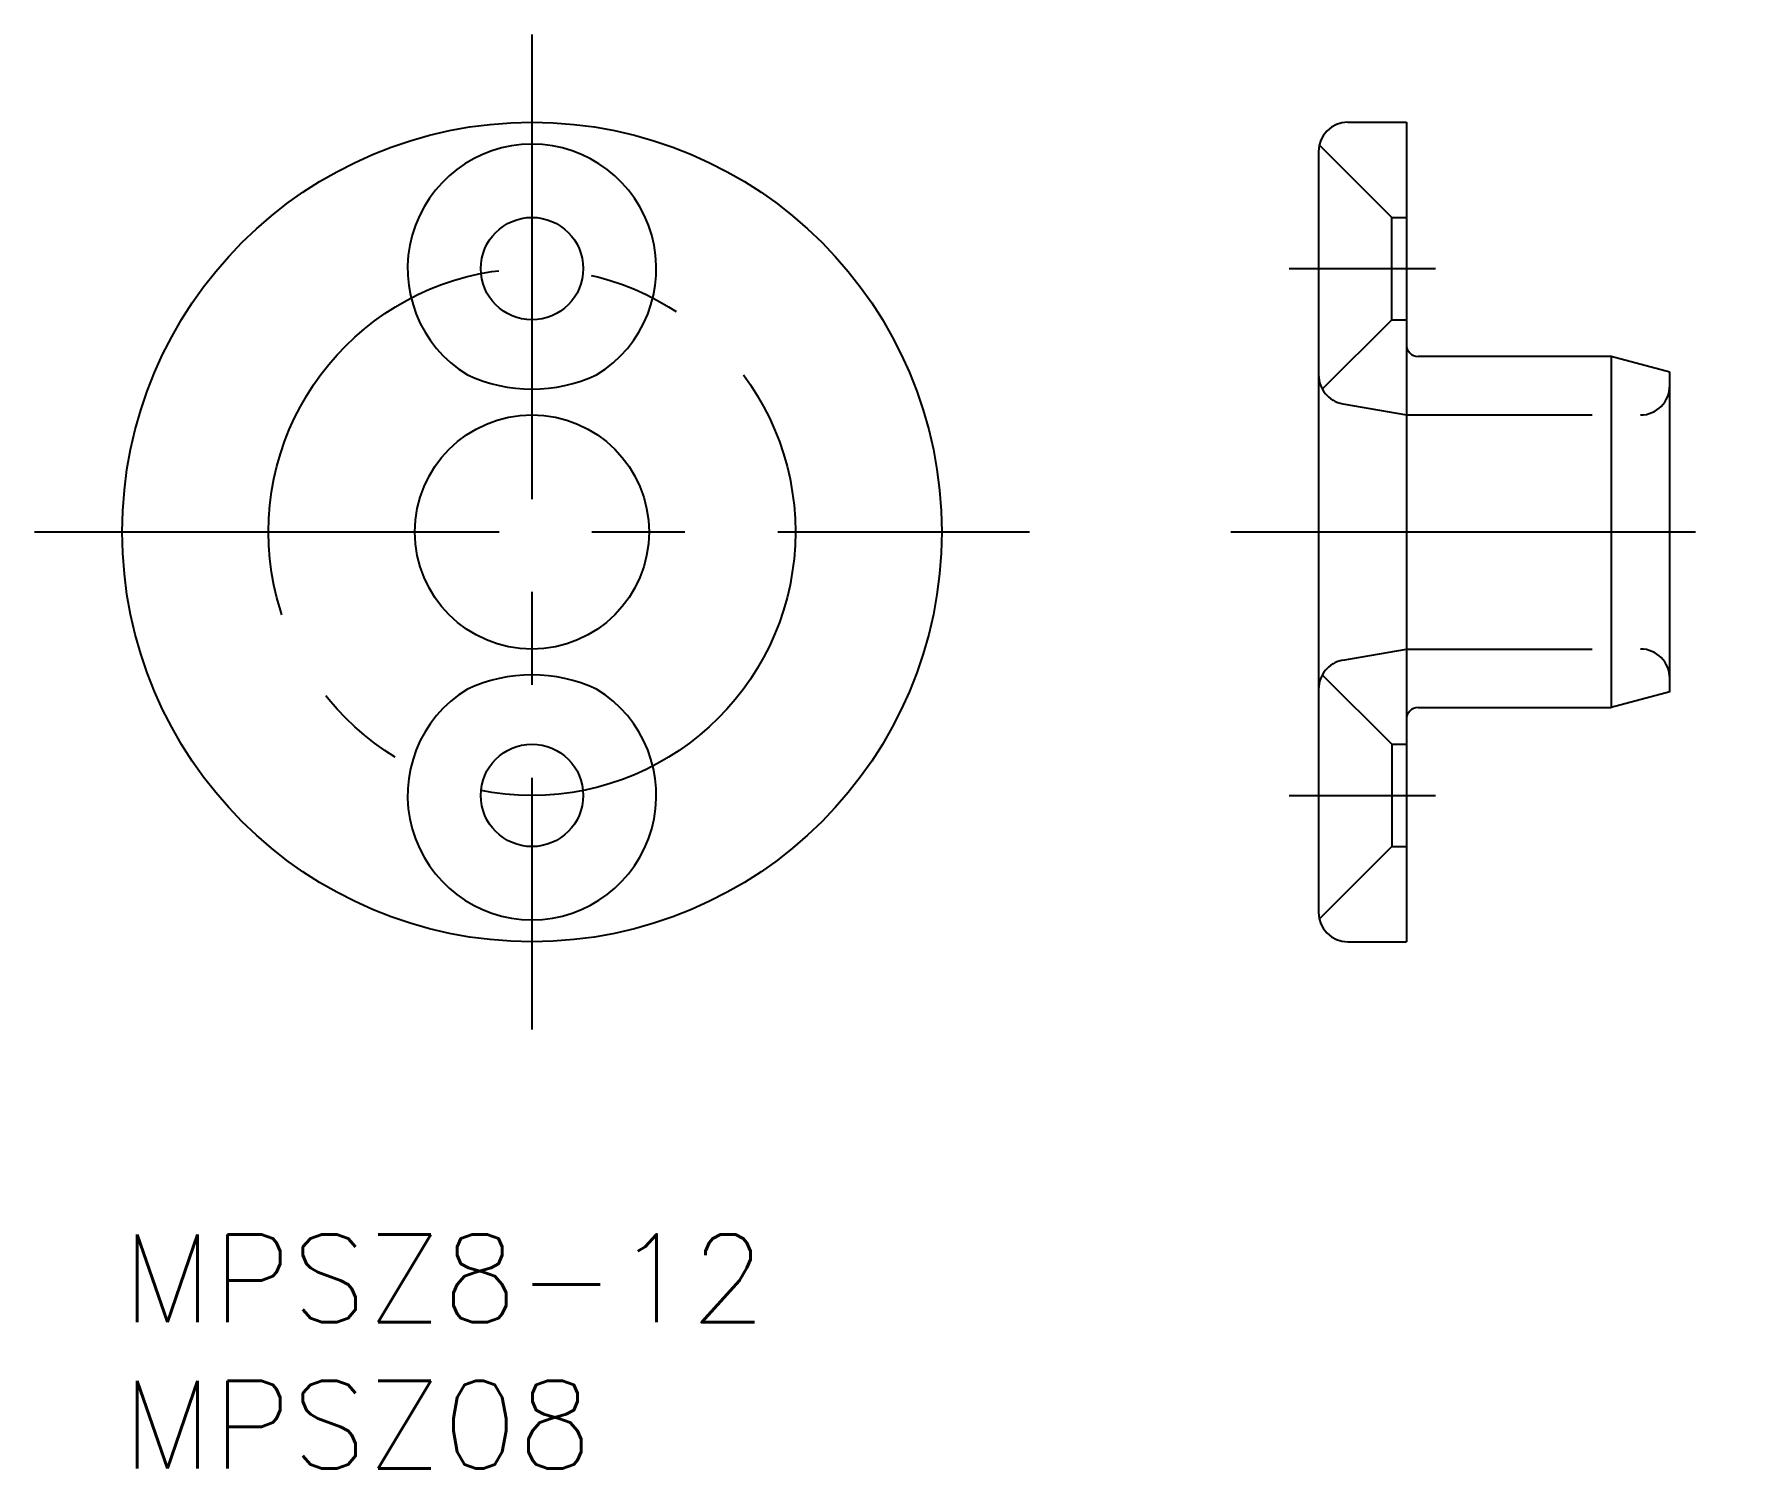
# Model space of a CAD drawing. Extents: x -3 to 55.9, y -8 to 41.
import ezdxf

# ---------------------------------------------------------------- set-up
doc = ezdxf.new("R2010")
doc.units = 0
doc.header["$LTSCALE"] = 0.5
doc.linetypes.add('CENTER', pattern=[50.8, 31.75, -6.35, 6.35, -6.35])
doc.linetypes.add('DASHED', pattern=[19.05, 12.7, -6.35])
for name, color, linetype in [('MSM_CENTER', 1, 'CENTER'), ('MSM_CONTINUOUS', 7, 'CONTINUOUS'), ('MSM_DASHED', 4, 'DASHED'), ('MSM_PART_NUMBER', 7, 'CONTINUOUS')]:
    doc.layers.add(name, color=color, linetype=linetype)
doc.styles.get("Standard").update_dxf_attribs({"font": 'txt.shx', "height": 3, "bigfont": 'bigfont.shx'})

# ---------------------------------------------------------------- blocks, each defined once
blk = doc.blocks.new('*U3')
at = {"layer": 'MSM_PART_NUMBER'}
blk.add_text('MPSZ8-12', height=3, dxfattribs=at).set_placement((0, -3))
blk = doc.blocks.new('*U4')
at = {"layer": 'MSM_PART_NUMBER'}
blk.add_text('MPSZ08', height=3, dxfattribs=at).set_placement((0, -8))

msp = doc.modelspace()

# ---------------------------------------------------------------- linework, layer by layer
at = {"layer": 'MSM_CENTER'}
for p, q in [((14, 41), (14, 7)), ((39.878, 33), (44.878, 33)), ((-3, 24), (31, 24)), ((37.878, 24), (55.878, 24)), ((39.878, 15), (44.878, 15))]:
    msp.add_line(p, q, dxfattribs=at)
msp.add_circle((14, 24), 9, dxfattribs=at)
at = {"layer": 'MSM_CONTINUOUS'}
for p, q in [((41.878, 38), (43.878, 38)), ((43.878, 38), (43.878, 10)), ((40.878, 37), (40.878, 11)), ((50.878, 30), (44.278, 30)), ((50.878, 30), (50.878, 18)), ((52.878, 29.464), (50.878, 30)), ((52.878, 18.536), (52.878, 29.464)), ((52.878, 18.536), (50.878, 18)), ((44.278, 18), (50.878, 18)), ((41.878, 10), (43.878, 10))]:
    msp.add_line(p, q, dxfattribs=at)
for centre, radius in [((14, 24), 14), ((14, 33), 1.75), ((14, 24), 4), ((14, 15), 1.75)]:
    msp.add_circle(centre, radius, dxfattribs=at)
for centre, radius, start, end in [((41.878, 37), 1, 90, 180), ((14, 33), 4.25, 301.28782, 238.71218), ((44.278, 30.4), 0.4, 180, 270), ((14, 34.096), 5.217, 244.97264, 295.02736), ((14, 13.904), 5.217, 64.97264, 115.02736), ((14, 15), 4.25, 121.28782, 58.71218), ((44.278, 17.6), 0.4, 90, 180), ((41.878, 11), 1, 180, 270)]:
    msp.add_arc(centre, radius, start, end, dxfattribs=at)
at = {"layer": 'MSM_DASHED'}
for p, q in [((40.903, 37.224), (43.378, 34.75)), ((43.378, 31.25), (43.378, 34.75)), ((43.378, 34.75), (43.878, 34.75)), ((41.006, 28.878), (43.378, 31.25)), ((43.378, 31.25), (43.878, 31.25)), ((41.704, 28.383), (43.878, 28)), ((43.878, 28), (51.878, 28)), ((41.704, 19.617), (43.878, 20)), ((43.878, 20), (51.878, 20)), ((41.006, 19.122), (43.378, 16.75)), ((43.378, 16.75), (43.378, 13.25)), ((43.378, 16.75), (43.878, 16.75)), ((40.903, 10.776), (43.378, 13.25)), ((43.378, 13.25), (43.878, 13.25))]:
    msp.add_line(p, q, dxfattribs=at)
for centre, start, end in [((41.878, 29.368), 180, 260), ((51.878, 29), 270, 0), ((41.878, 18.632), 100, 180), ((51.878, 19), 0, 90)]:
    msp.add_arc(centre, 1, start, end, dxfattribs=at)

# ---------------------------------------------------------------- block references
at = {"layer": 'MSM_CONTINUOUS'}
for name in ['*U3', '*U4']:
    msp.add_blockref(name, (0, 0), dxfattribs=at)

doc.saveas('drawing.dxf')
